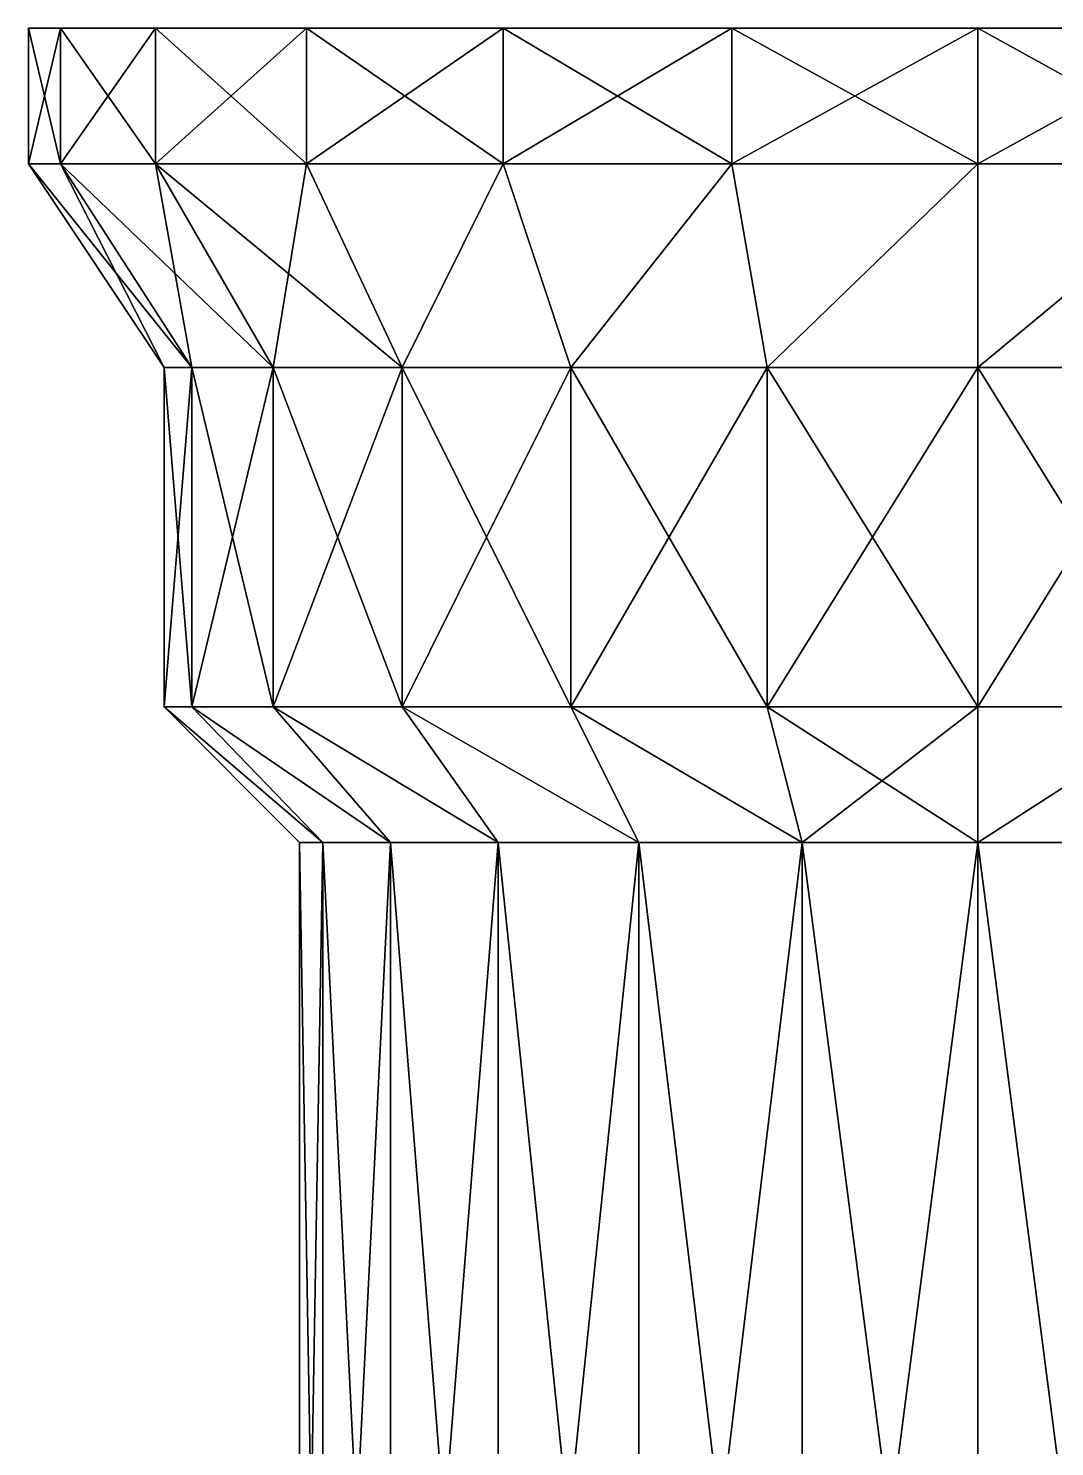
# Model space of a CAD drawing. Extents: x -855.2 to -831.7, y 552.5 to 573.4.
# Drawn here: x -850.46 to -842.89, y 562.94 to 573.4 of the extents above; entities that cross this region are included whole.
import ezdxf

# ---------------------------------------------------------------- set-up
doc = ezdxf.new("R2010")
doc.units = 0
doc.layers.get('0').update_dxf_attribs({"linetype": 'CONTINUOUS'})

msp = doc.modelspace()

# ---------------------------------------------------------------- linework, layer by layer
at = {"color": 7}
for p, q in [((-850.46, 573.399, -0.052), (-850.46, 572.399, -0.052)), ((-850.222, 573.399, -1.863), (-850.222, 572.399, -1.863)), ((-850.222, 573.399, 1.76), (-850.222, 572.399, 1.76)), ((-849.522, 573.399, -3.552), (-849.522, 572.399, -3.552)), ((-849.522, 573.399, 3.448), (-849.522, 572.399, 3.448)), ((-848.41, 573.399, -5.001), (-848.41, 572.399, -5.001)), ((-848.41, 572.399, 4.898), (-848.41, 573.399, 4.898)), ((-846.96, 573.399, -6.114), (-846.96, 572.399, -6.114)), ((-846.96, 573.399, 6.011), (-846.96, 572.399, 6.011)), ((-845.272, 573.399, -6.813), (-845.272, 572.399, -6.813)), ((-845.272, 573.399, 6.71), (-845.272, 572.399, 6.71)), ((-843.46, 573.399, -7.052), (-843.46, 572.399, -7.052)), ((-843.46, 573.399, 6.948), (-843.46, 572.399, 6.948)), ((-850.46, 572.399, -0.052), (-849.46, 570.899, -0.052)), ((-850.222, 572.399, -1.863), (-850.46, 572.399, -0.052)), ((-850.46, 572.399, -0.052), (-850.222, 572.399, 1.76)), ((-849.522, 572.399, -3.552), (-850.222, 572.399, -1.863)), ((-850.222, 572.399, -1.863), (-849.256, 570.899, -1.605)), ((-850.222, 572.399, 1.76), (-849.256, 570.899, 1.501)), ((-850.222, 572.399, 1.76), (-849.522, 572.399, 3.448)), ((-848.41, 572.399, -5.001), (-849.522, 572.399, -3.552)), ((-849.522, 572.399, -3.552), (-848.656, 570.899, -3.052)), ((-849.522, 572.399, 3.448), (-848.41, 572.399, 4.898)), ((-849.522, 572.399, 3.448), (-848.656, 570.899, 2.948)), ((-848.41, 572.399, -5.001), (-847.703, 570.899, -4.294)), ((-846.96, 572.399, -6.114), (-848.41, 572.399, -5.001)), ((-847.703, 570.899, 4.191), (-848.41, 572.399, 4.898)), ((-848.41, 572.399, 4.898), (-846.96, 572.399, 6.011)), ((-846.96, 572.399, -6.114), (-846.46, 570.899, -5.248)), ((-845.272, 572.399, -6.813), (-846.96, 572.399, -6.114)), ((-846.96, 572.399, 6.011), (-846.46, 570.899, 5.144)), ((-846.96, 572.399, 6.011), (-845.272, 572.399, 6.71)), ((-845.272, 572.399, -6.813), (-845.013, 570.899, -5.847)), ((-843.46, 572.399, -7.052), (-845.272, 572.399, -6.813)), ((-845.272, 572.399, 6.71), (-845.013, 570.899, 5.744)), ((-845.272, 572.399, 6.71), (-843.46, 572.399, 6.948)), ((-843.46, 572.399, -7.052), (-843.46, 570.899, -6.052)), ((-841.648, 572.399, -6.813), (-843.46, 572.399, -7.052)), ((-843.46, 572.399, 6.948), (-841.648, 572.399, 6.71)), ((-843.46, 572.399, 6.948), (-843.46, 570.899, 5.948)), ((-849.256, 570.899, -1.605), (-849.46, 570.899, -0.052)), ((-849.46, 570.899, -0.052), (-849.256, 570.899, 1.501)), ((-849.46, 570.899, -0.052), (-849.46, 568.399, -0.052)), ((-848.656, 570.899, -3.052), (-849.256, 570.899, -1.605)), ((-849.256, 570.899, -1.605), (-849.256, 568.399, -1.605)), ((-849.256, 570.899, 1.501), (-849.256, 568.399, 1.501)), ((-849.256, 570.899, 1.501), (-848.656, 570.899, 2.948)), ((-848.656, 570.899, -3.052), (-848.656, 568.399, -3.052)), ((-847.703, 570.899, -4.294), (-848.656, 570.899, -3.052)), ((-848.656, 570.899, 2.948), (-847.703, 570.899, 4.191)), ((-848.656, 570.899, 2.948), (-848.656, 568.399, 2.948)), ((-846.46, 570.899, -5.248), (-847.703, 570.899, -4.294)), ((-847.703, 570.899, -4.294), (-847.703, 568.399, -4.294)), ((-847.703, 568.399, 4.191), (-847.703, 570.899, 4.191)), ((-847.703, 570.899, 4.191), (-846.46, 570.899, 5.144)), ((-846.46, 570.899, -5.248), (-846.46, 568.399, -5.248)), ((-845.013, 570.899, -5.847), (-846.46, 570.899, -5.248)), ((-846.46, 570.899, 5.144), (-846.46, 568.399, 5.144)), ((-846.46, 570.899, 5.144), (-845.013, 570.899, 5.744)), ((-843.46, 570.899, -6.052), (-845.013, 570.899, -5.847)), ((-845.013, 570.899, -5.847), (-845.013, 568.399, -5.847)), ((-845.013, 570.899, 5.744), (-843.46, 570.899, 5.948)), ((-845.013, 570.899, 5.744), (-845.013, 568.399, 5.744)), ((-843.46, 570.899, -6.052), (-843.46, 568.399, -6.052)), ((-841.907, 570.899, -5.847), (-843.46, 570.899, -6.052)), ((-843.46, 570.899, 5.948), (-841.907, 570.899, 5.744)), ((-843.46, 570.899, 5.948), (-843.46, 568.399, 5.948)), ((-849.46, 568.399, -0.052), (-849.256, 568.399, 1.501)), ((-849.46, 568.399, -0.052), (-848.46, 567.399, -0.052)), ((-849.256, 568.399, -1.605), (-849.46, 568.399, -0.052)), ((-848.656, 568.399, -3.052), (-849.256, 568.399, -1.605)), ((-849.256, 568.399, 1.501), (-848.29, 567.399, 1.242)), ((-849.256, 568.399, -1.605), (-848.29, 567.399, -1.346)), ((-849.256, 568.399, 1.501), (-848.656, 568.399, 2.948)), ((-847.703, 568.399, -4.294), (-848.656, 568.399, -3.052)), ((-848.656, 568.399, -3.052), (-847.79, 567.399, -2.552)), ((-848.656, 568.399, 2.948), (-847.703, 568.399, 4.191)), ((-848.656, 568.399, 2.948), (-847.79, 567.399, 2.448)), ((-846.46, 568.399, -5.248), (-847.703, 568.399, -4.294)), ((-847.703, 568.399, -4.294), (-846.996, 567.399, -3.587)), ((-846.996, 567.399, 3.484), (-847.703, 568.399, 4.191)), ((-847.703, 568.399, 4.191), (-846.46, 568.399, 5.144)), ((-846.46, 568.399, -5.248), (-845.96, 567.399, -4.382)), ((-845.013, 568.399, -5.847), (-846.46, 568.399, -5.248)), ((-846.46, 568.399, 5.144), (-845.96, 567.399, 4.278)), ((-846.46, 568.399, 5.144), (-845.013, 568.399, 5.744)), ((-843.46, 568.399, -6.052), (-845.013, 568.399, -5.847)), ((-845.013, 568.399, -5.847), (-844.754, 567.399, -4.881)), ((-845.013, 568.399, 5.744), (-843.46, 568.399, 5.948)), ((-845.013, 568.399, 5.744), (-844.754, 567.399, 4.778)), ((-843.46, 568.399, -6.052), (-843.46, 567.399, -5.052)), ((-841.907, 568.399, -5.847), (-843.46, 568.399, -6.052)), ((-843.46, 568.399, 5.948), (-841.907, 568.399, 5.744)), ((-843.46, 568.399, 5.948), (-843.46, 567.399, 4.948)), ((-848.29, 567.399, -1.346), (-848.46, 567.399, -0.052)), ((-848.46, 567.399, -0.052), (-848.29, 567.399, 1.242)), ((-848.46, 567.399, -0.052), (-848.46, 557.399, -0.052)), ((-848.29, 567.399, -1.346), (-848.29, 557.399, -1.346)), ((-847.79, 567.399, -2.552), (-848.29, 567.399, -1.346)), ((-848.29, 567.399, 1.242), (-847.79, 567.399, 2.448)), ((-848.29, 567.399, 1.242), (-848.29, 557.399, 1.242)), ((-846.996, 567.399, -3.587), (-847.79, 567.399, -2.552)), ((-847.79, 567.399, -2.552), (-847.79, 557.399, -2.552)), ((-847.79, 567.399, 2.448), (-846.996, 567.399, 3.484)), ((-847.79, 567.399, 2.448), (-847.79, 557.399, 2.448)), ((-845.96, 567.399, -4.382), (-846.996, 567.399, -3.587)), ((-846.996, 567.399, -3.587), (-846.996, 557.399, -3.587)), ((-846.996, 557.399, 3.484), (-846.996, 567.399, 3.484)), ((-846.996, 567.399, 3.484), (-845.96, 567.399, 4.278)), ((-845.96, 567.399, -4.382), (-845.96, 557.399, -4.382)), ((-844.754, 567.399, -4.881), (-845.96, 567.399, -4.382)), ((-845.96, 567.399, 4.278), (-845.96, 557.399, 4.278)), ((-845.96, 567.399, 4.278), (-844.754, 567.399, 4.778)), ((-844.754, 567.399, -4.881), (-844.754, 557.399, -4.881)), ((-843.46, 567.399, -5.052), (-844.754, 567.399, -4.881)), ((-844.754, 567.399, 4.778), (-843.46, 567.399, 4.948)), ((-844.754, 567.399, 4.778), (-844.754, 557.399, 4.778)), ((-843.46, 567.399, -5.052), (-843.46, 557.399, -5.052)), ((-842.166, 567.399, -4.881), (-843.46, 567.399, -5.052)), ((-843.46, 567.399, 4.948), (-842.166, 567.399, 4.778)), ((-843.46, 567.399, 4.948), (-843.46, 557.399, 4.948))]:
    msp.add_line(p, q, dxfattribs=at)
at = {"color": 7, "extrusion": (0, -1, 0)}
msp.add_circle((-843.46, -0.052, -573.399), 7, dxfattribs=at)

# ---------------------------------------------------------------- meshes
at = {"color": 7}
mesh = msp.add_polyface(dxfattribs=at)
corners = [(-850.222, 573.399, -1.863), (-850.46, 572.399, -0.052), (-850.222, 572.399, -1.863), (-850.46, 573.399, -0.052)]
mesh.append_faces([[corners[k] for k in face] for face in [(0, 1, 2), (1, 0, 3)]], dxfattribs={"vtx0": -1, "color": 7})
mesh = msp.add_polyface(dxfattribs=at)
corners = [(-850.46, 573.399, -0.052), (-850.222, 572.399, 1.76), (-850.46, 572.399, -0.052), (-850.222, 573.399, 1.76)]
mesh.append_faces([[corners[k] for k in face] for face in [(0, 1, 2), (1, 0, 3)]], dxfattribs={"vtx0": -1, "color": 7})
mesh = msp.add_polyface(dxfattribs=at)
corners = [(-841.648, 573.399, -6.813), (-845.272, 573.399, -6.813), (-843.46, 573.399, -7.052), (-846.96, 573.399, -6.114), (-839.96, 573.399, -6.114), (-848.41, 573.399, -5.001), (-838.51, 573.399, -5.001), (-849.522, 573.399, -3.552), (-837.398, 573.399, -3.552), (-836.699, 573.399, -1.863), (-850.222, 573.399, -1.863), (-836.46, 573.399, -0.052), (-850.46, 573.399, -0.052), (-836.699, 573.399, 1.76), (-850.222, 573.399, 1.76), (-837.398, 573.399, 3.448), (-849.522, 573.399, 3.448), (-838.51, 573.399, 4.898), (-848.41, 573.399, 4.898), (-846.96, 573.399, 6.011), (-839.96, 573.399, 6.011), (-841.648, 573.399, 6.71), (-845.272, 573.399, 6.71), (-843.46, 573.399, 6.948)]
mesh.append_faces([[corners[k] for k in face] for face in [(0, 1, 2), (22, 21, 23)]], dxfattribs={"vtx0": -1, "color": 7})
mesh.append_faces([[corners[k] for k in face] for face in [(1, 0, 3), (3, 4, 5), (5, 6, 7), (7, 9, 10), (10, 11, 12), (12, 13, 14), (14, 15, 16), (16, 17, 18), (18, 17, 19), (19, 21, 22)]], dxfattribs={"vtx0": -1, "vtx1": -1, "color": 7})
mesh.append_faces([[corners[k] for k in face] for face in [(3, 0, 4), (5, 4, 6), (7, 6, 8), (7, 8, 9), (10, 9, 11), (12, 11, 13), (14, 13, 15), (16, 15, 17), (19, 17, 20), (19, 20, 21)]], dxfattribs={"vtx0": -1, "vtx2": -1, "color": 7})
mesh = msp.add_polyface(dxfattribs=at)
corners = [(-849.522, 573.399, -3.552), (-850.222, 572.399, -1.863), (-849.522, 572.399, -3.552), (-850.222, 573.399, -1.863)]
mesh.append_faces([[corners[k] for k in face] for face in [(0, 1, 2), (1, 0, 3)]], dxfattribs={"vtx0": -1, "color": 7})
mesh = msp.add_polyface(dxfattribs=at)
corners = [(-850.222, 573.399, 1.76), (-849.522, 572.399, 3.448), (-850.222, 572.399, 1.76), (-849.522, 573.399, 3.448)]
mesh.append_faces([[corners[k] for k in face] for face in [(0, 1, 2), (1, 0, 3)]], dxfattribs={"vtx0": -1, "color": 7})
mesh = msp.add_polyface(dxfattribs=at)
corners = [(-848.41, 573.399, -5.001), (-849.522, 572.399, -3.552), (-848.41, 572.399, -5.001), (-849.522, 573.399, -3.552)]
mesh.append_faces([[corners[k] for k in face] for face in [(0, 1, 2), (1, 0, 3)]], dxfattribs={"vtx0": -1, "color": 7})
mesh = msp.add_polyface(dxfattribs=at)
corners = [(-849.522, 573.399, 3.448), (-848.41, 572.399, 4.898), (-849.522, 572.399, 3.448), (-848.41, 573.399, 4.898)]
mesh.append_faces([[corners[k] for k in face] for face in [(0, 1, 2), (1, 0, 3)]], dxfattribs={"vtx0": -1, "color": 7})
mesh = msp.add_polyface(dxfattribs=at)
corners = [(-846.96, 572.399, -6.114), (-848.41, 573.399, -5.001), (-848.41, 572.399, -5.001), (-846.96, 573.399, -6.114)]
mesh.append_faces([[corners[k] for k in face] for face in [(0, 1, 2), (1, 0, 3)]], dxfattribs={"vtx0": -1, "color": 7})
mesh = msp.add_polyface(dxfattribs=at)
corners = [(-846.96, 573.399, 6.011), (-848.41, 572.399, 4.898), (-848.41, 573.399, 4.898), (-846.96, 572.399, 6.011)]
mesh.append_faces([[corners[k] for k in face] for face in [(0, 1, 2), (1, 0, 3)]], dxfattribs={"vtx0": -1, "color": 7})
mesh = msp.add_polyface(dxfattribs=at)
corners = [(-845.272, 572.399, -6.813), (-846.96, 573.399, -6.114), (-846.96, 572.399, -6.114), (-845.272, 573.399, -6.813)]
mesh.append_faces([[corners[k] for k in face] for face in [(0, 1, 2), (1, 0, 3)]], dxfattribs={"vtx0": -1, "color": 7})
mesh = msp.add_polyface(dxfattribs=at)
corners = [(-845.272, 573.399, 6.71), (-846.96, 572.399, 6.011), (-846.96, 573.399, 6.011), (-845.272, 572.399, 6.71)]
mesh.append_faces([[corners[k] for k in face] for face in [(0, 1, 2), (1, 0, 3)]], dxfattribs={"vtx0": -1, "color": 7})
mesh = msp.add_polyface(dxfattribs=at)
corners = [(-843.46, 572.399, -7.052), (-845.272, 573.399, -6.813), (-845.272, 572.399, -6.813), (-843.46, 573.399, -7.052)]
mesh.append_faces([[corners[k] for k in face] for face in [(0, 1, 2), (1, 0, 3)]], dxfattribs={"vtx0": -1, "color": 7})
mesh = msp.add_polyface(dxfattribs=at)
corners = [(-843.46, 573.399, 6.948), (-845.272, 572.399, 6.71), (-845.272, 573.399, 6.71), (-843.46, 572.399, 6.948)]
mesh.append_faces([[corners[k] for k in face] for face in [(0, 1, 2), (1, 0, 3)]], dxfattribs={"vtx0": -1, "color": 7})
mesh = msp.add_polyface(dxfattribs=at)
corners = [(-841.648, 572.399, -6.813), (-843.46, 573.399, -7.052), (-843.46, 572.399, -7.052), (-841.648, 573.399, -6.813)]
mesh.append_faces([[corners[k] for k in face] for face in [(0, 1, 2), (1, 0, 3)]], dxfattribs={"vtx0": -1, "color": 7})
mesh = msp.add_polyface(dxfattribs=at)
corners = [(-841.648, 573.399, 6.71), (-843.46, 572.399, 6.948), (-843.46, 573.399, 6.948), (-841.648, 572.399, 6.71)]
mesh.append_faces([[corners[k] for k in face] for face in [(0, 1, 2), (1, 0, 3)]], dxfattribs={"vtx0": -1, "color": 7})
mesh = msp.add_polyface(dxfattribs=at)
corners = [(-850.222, 572.399, -1.863), (-849.46, 570.899, -0.052), (-849.256, 570.899, -1.605), (-850.46, 572.399, -0.052)]
mesh.append_faces([[corners[k] for k in face] for face in [(0, 1, 2), (1, 0, 3)]], dxfattribs={"vtx0": -1, "color": 7})
mesh = msp.add_polyface(dxfattribs=at)
corners = [(-850.46, 572.399, -0.052), (-849.256, 570.899, 1.501), (-849.46, 570.899, -0.052), (-850.222, 572.399, 1.76)]
mesh.append_faces([[corners[k] for k in face] for face in [(0, 1, 2), (1, 0, 3)]], dxfattribs={"vtx0": -1, "color": 7})
mesh = msp.add_polyface(dxfattribs=at)
corners = [(-849.522, 572.399, -3.552), (-849.256, 570.899, -1.605), (-848.656, 570.899, -3.052), (-850.222, 572.399, -1.863)]
mesh.append_faces([[corners[k] for k in face] for face in [(0, 1, 2), (1, 0, 3)]], dxfattribs={"vtx0": -1, "color": 7})
mesh = msp.add_polyface(dxfattribs=at)
corners = [(-850.222, 572.399, 1.76), (-848.656, 570.899, 2.948), (-849.256, 570.899, 1.501), (-849.522, 572.399, 3.448)]
mesh.append_faces([[corners[k] for k in face] for face in [(0, 1, 2), (1, 0, 3)]], dxfattribs={"vtx0": -1, "color": 7})
mesh = msp.add_polyface(dxfattribs=at)
corners = [(-848.41, 572.399, -5.001), (-848.656, 570.899, -3.052), (-847.703, 570.899, -4.294), (-849.522, 572.399, -3.552)]
mesh.append_faces([[corners[k] for k in face] for face in [(0, 1, 2), (1, 0, 3)]], dxfattribs={"vtx0": -1, "color": 7})
mesh = msp.add_polyface(dxfattribs=at)
corners = [(-849.522, 572.399, 3.448), (-847.703, 570.899, 4.191), (-848.656, 570.899, 2.948), (-848.41, 572.399, 4.898)]
mesh.append_faces([[corners[k] for k in face] for face in [(0, 1, 2), (1, 0, 3)]], dxfattribs={"vtx0": -1, "color": 7})
mesh = msp.add_polyface(dxfattribs=at)
corners = [(-847.703, 570.899, -4.294), (-846.96, 572.399, -6.114), (-848.41, 572.399, -5.001), (-846.46, 570.899, -5.248)]
mesh.append_faces([[corners[k] for k in face] for face in [(0, 1, 2), (1, 0, 3)]], dxfattribs={"vtx0": -1, "color": 7})
mesh = msp.add_polyface(dxfattribs=at)
corners = [(-846.96, 572.399, 6.011), (-847.703, 570.899, 4.191), (-848.41, 572.399, 4.898), (-846.46, 570.899, 5.144)]
mesh.append_faces([[corners[k] for k in face] for face in [(0, 1, 2), (1, 0, 3)]], dxfattribs={"vtx0": -1, "color": 7})
mesh = msp.add_polyface(dxfattribs=at)
corners = [(-846.46, 570.899, -5.248), (-845.272, 572.399, -6.813), (-846.96, 572.399, -6.114), (-845.013, 570.899, -5.847)]
mesh.append_faces([[corners[k] for k in face] for face in [(0, 1, 2), (1, 0, 3)]], dxfattribs={"vtx0": -1, "color": 7})
mesh = msp.add_polyface(dxfattribs=at)
corners = [(-845.272, 572.399, 6.71), (-846.46, 570.899, 5.144), (-846.96, 572.399, 6.011), (-845.013, 570.899, 5.744)]
mesh.append_faces([[corners[k] for k in face] for face in [(0, 1, 2), (1, 0, 3)]], dxfattribs={"vtx0": -1, "color": 7})
mesh = msp.add_polyface(dxfattribs=at)
corners = [(-845.013, 570.899, -5.847), (-843.46, 572.399, -7.052), (-845.272, 572.399, -6.813), (-843.46, 570.899, -6.052)]
mesh.append_faces([[corners[k] for k in face] for face in [(0, 1, 2), (1, 0, 3)]], dxfattribs={"vtx0": -1, "color": 7})
mesh = msp.add_polyface(dxfattribs=at)
corners = [(-843.46, 572.399, 6.948), (-845.013, 570.899, 5.744), (-845.272, 572.399, 6.71), (-843.46, 570.899, 5.948)]
mesh.append_faces([[corners[k] for k in face] for face in [(0, 1, 2), (1, 0, 3)]], dxfattribs={"vtx0": -1, "color": 7})
mesh = msp.add_polyface(dxfattribs=at)
corners = [(-843.46, 570.899, -6.052), (-841.648, 572.399, -6.813), (-843.46, 572.399, -7.052), (-841.907, 570.899, -5.847)]
mesh.append_faces([[corners[k] for k in face] for face in [(0, 1, 2), (1, 0, 3)]], dxfattribs={"vtx0": -1, "color": 7})
mesh = msp.add_polyface(dxfattribs=at)
corners = [(-841.648, 572.399, 6.71), (-843.46, 570.899, 5.948), (-843.46, 572.399, 6.948), (-841.907, 570.899, 5.744)]
mesh.append_faces([[corners[k] for k in face] for face in [(0, 1, 2), (1, 0, 3)]], dxfattribs={"vtx0": -1, "color": 7})
mesh = msp.add_polyface(dxfattribs=at)
corners = [(-849.46, 570.899, -0.052), (-849.256, 568.399, 1.501), (-849.46, 568.399, -0.052), (-849.256, 570.899, 1.501)]
mesh.append_faces([[corners[k] for k in face] for face in [(0, 1, 2), (1, 0, 3)]], dxfattribs={"vtx0": -1, "color": 7})
mesh = msp.add_polyface(dxfattribs=at)
corners = [(-849.256, 570.899, -1.605), (-849.46, 568.399, -0.052), (-849.256, 568.399, -1.605), (-849.46, 570.899, -0.052)]
mesh.append_faces([[corners[k] for k in face] for face in [(0, 1, 2), (1, 0, 3)]], dxfattribs={"vtx0": -1, "color": 7})
mesh = msp.add_polyface(dxfattribs=at)
corners = [(-848.656, 570.899, -3.052), (-849.256, 568.399, -1.605), (-848.656, 568.399, -3.052), (-849.256, 570.899, -1.605)]
mesh.append_faces([[corners[k] for k in face] for face in [(0, 1, 2), (1, 0, 3)]], dxfattribs={"vtx0": -1, "color": 7})
mesh = msp.add_polyface(dxfattribs=at)
corners = [(-849.256, 570.899, 1.501), (-848.656, 568.399, 2.948), (-849.256, 568.399, 1.501), (-848.656, 570.899, 2.948)]
mesh.append_faces([[corners[k] for k in face] for face in [(0, 1, 2), (1, 0, 3)]], dxfattribs={"vtx0": -1, "color": 7})
mesh = msp.add_polyface(dxfattribs=at)
corners = [(-847.703, 570.899, -4.294), (-848.656, 568.399, -3.052), (-847.703, 568.399, -4.294), (-848.656, 570.899, -3.052)]
mesh.append_faces([[corners[k] for k in face] for face in [(0, 1, 2), (1, 0, 3)]], dxfattribs={"vtx0": -1, "color": 7})
mesh = msp.add_polyface(dxfattribs=at)
corners = [(-848.656, 570.899, 2.948), (-847.703, 568.399, 4.191), (-848.656, 568.399, 2.948), (-847.703, 570.899, 4.191)]
mesh.append_faces([[corners[k] for k in face] for face in [(0, 1, 2), (1, 0, 3)]], dxfattribs={"vtx0": -1, "color": 7})
mesh = msp.add_polyface(dxfattribs=at)
corners = [(-846.46, 568.399, -5.248), (-847.703, 570.899, -4.294), (-847.703, 568.399, -4.294), (-846.46, 570.899, -5.248)]
mesh.append_faces([[corners[k] for k in face] for face in [(0, 1, 2), (1, 0, 3)]], dxfattribs={"vtx0": -1, "color": 7})
mesh = msp.add_polyface(dxfattribs=at)
corners = [(-846.46, 570.899, 5.144), (-847.703, 568.399, 4.191), (-847.703, 570.899, 4.191), (-846.46, 568.399, 5.144)]
mesh.append_faces([[corners[k] for k in face] for face in [(0, 1, 2), (1, 0, 3)]], dxfattribs={"vtx0": -1, "color": 7})
mesh = msp.add_polyface(dxfattribs=at)
corners = [(-845.013, 568.399, -5.847), (-846.46, 570.899, -5.248), (-846.46, 568.399, -5.248), (-845.013, 570.899, -5.847)]
mesh.append_faces([[corners[k] for k in face] for face in [(0, 1, 2), (1, 0, 3)]], dxfattribs={"vtx0": -1, "color": 7})
mesh = msp.add_polyface(dxfattribs=at)
corners = [(-845.013, 570.899, 5.744), (-846.46, 568.399, 5.144), (-846.46, 570.899, 5.144), (-845.013, 568.399, 5.744)]
mesh.append_faces([[corners[k] for k in face] for face in [(0, 1, 2), (1, 0, 3)]], dxfattribs={"vtx0": -1, "color": 7})
mesh = msp.add_polyface(dxfattribs=at)
corners = [(-843.46, 568.399, -6.052), (-845.013, 570.899, -5.847), (-845.013, 568.399, -5.847), (-843.46, 570.899, -6.052)]
mesh.append_faces([[corners[k] for k in face] for face in [(0, 1, 2), (1, 0, 3)]], dxfattribs={"vtx0": -1, "color": 7})
mesh = msp.add_polyface(dxfattribs=at)
corners = [(-843.46, 570.899, 5.948), (-845.013, 568.399, 5.744), (-845.013, 570.899, 5.744), (-843.46, 568.399, 5.948)]
mesh.append_faces([[corners[k] for k in face] for face in [(0, 1, 2), (1, 0, 3)]], dxfattribs={"vtx0": -1, "color": 7})
mesh = msp.add_polyface(dxfattribs=at)
corners = [(-841.907, 568.399, -5.847), (-843.46, 570.899, -6.052), (-843.46, 568.399, -6.052), (-841.907, 570.899, -5.847)]
mesh.append_faces([[corners[k] for k in face] for face in [(0, 1, 2), (1, 0, 3)]], dxfattribs={"vtx0": -1, "color": 7})
mesh = msp.add_polyface(dxfattribs=at)
corners = [(-841.907, 570.899, 5.744), (-843.46, 568.399, 5.948), (-843.46, 570.899, 5.948), (-841.907, 568.399, 5.744)]
mesh.append_faces([[corners[k] for k in face] for face in [(0, 1, 2), (1, 0, 3)]], dxfattribs={"vtx0": -1, "color": 7})
mesh = msp.add_polyface(dxfattribs=at)
corners = [(-849.46, 568.399, -0.052), (-848.29, 567.399, 1.242), (-848.46, 567.399, -0.052), (-849.256, 568.399, 1.501)]
mesh.append_faces([[corners[k] for k in face] for face in [(0, 1, 2), (1, 0, 3)]], dxfattribs={"vtx0": -1, "color": 7})
mesh = msp.add_polyface(dxfattribs=at)
corners = [(-849.46, 568.399, -0.052), (-848.29, 567.399, -1.346), (-849.256, 568.399, -1.605), (-848.46, 567.399, -0.052)]
mesh.append_faces([[corners[k] for k in face] for face in [(0, 1, 2), (1, 0, 3)]], dxfattribs={"vtx0": -1, "color": 7})
mesh = msp.add_polyface(dxfattribs=at)
corners = [(-849.256, 568.399, -1.605), (-847.79, 567.399, -2.552), (-848.656, 568.399, -3.052), (-848.29, 567.399, -1.346)]
mesh.append_faces([[corners[k] for k in face] for face in [(0, 1, 2), (1, 0, 3)]], dxfattribs={"vtx0": -1, "color": 7})
mesh = msp.add_polyface(dxfattribs=at)
corners = [(-849.256, 568.399, 1.501), (-847.79, 567.399, 2.448), (-848.29, 567.399, 1.242), (-848.656, 568.399, 2.948)]
mesh.append_faces([[corners[k] for k in face] for face in [(0, 1, 2), (1, 0, 3)]], dxfattribs={"vtx0": -1, "color": 7})
mesh = msp.add_polyface(dxfattribs=at)
corners = [(-848.656, 568.399, -3.052), (-846.996, 567.399, -3.587), (-847.703, 568.399, -4.294), (-847.79, 567.399, -2.552)]
mesh.append_faces([[corners[k] for k in face] for face in [(0, 1, 2), (1, 0, 3)]], dxfattribs={"vtx0": -1, "color": 7})
mesh = msp.add_polyface(dxfattribs=at)
corners = [(-848.656, 568.399, 2.948), (-846.996, 567.399, 3.484), (-847.79, 567.399, 2.448), (-847.703, 568.399, 4.191)]
mesh.append_faces([[corners[k] for k in face] for face in [(0, 1, 2), (1, 0, 3)]], dxfattribs={"vtx0": -1, "color": 7})
mesh = msp.add_polyface(dxfattribs=at)
corners = [(-847.703, 568.399, -4.294), (-845.96, 567.399, -4.382), (-846.46, 568.399, -5.248), (-846.996, 567.399, -3.587)]
mesh.append_faces([[corners[k] for k in face] for face in [(0, 1, 2), (1, 0, 3)]], dxfattribs={"vtx0": -1, "color": 7})
mesh = msp.add_polyface(dxfattribs=at)
corners = [(-847.703, 568.399, 4.191), (-845.96, 567.399, 4.278), (-846.996, 567.399, 3.484), (-846.46, 568.399, 5.144)]
mesh.append_faces([[corners[k] for k in face] for face in [(0, 1, 2), (1, 0, 3)]], dxfattribs={"vtx0": -1, "color": 7})
mesh = msp.add_polyface(dxfattribs=at)
corners = [(-846.46, 568.399, -5.248), (-844.754, 567.399, -4.881), (-845.013, 568.399, -5.847), (-845.96, 567.399, -4.382)]
mesh.append_faces([[corners[k] for k in face] for face in [(0, 1, 2), (1, 0, 3)]], dxfattribs={"vtx0": -1, "color": 7})
mesh = msp.add_polyface(dxfattribs=at)
corners = [(-846.46, 568.399, 5.144), (-844.754, 567.399, 4.778), (-845.96, 567.399, 4.278), (-845.013, 568.399, 5.744)]
mesh.append_faces([[corners[k] for k in face] for face in [(0, 1, 2), (1, 0, 3)]], dxfattribs={"vtx0": -1, "color": 7})
mesh = msp.add_polyface(dxfattribs=at)
corners = [(-845.013, 568.399, -5.847), (-843.46, 567.399, -5.052), (-843.46, 568.399, -6.052), (-844.754, 567.399, -4.881)]
mesh.append_faces([[corners[k] for k in face] for face in [(0, 1, 2), (1, 0, 3)]], dxfattribs={"vtx0": -1, "color": 7})
mesh = msp.add_polyface(dxfattribs=at)
corners = [(-843.46, 568.399, 5.948), (-844.754, 567.399, 4.778), (-845.013, 568.399, 5.744), (-843.46, 567.399, 4.948)]
mesh.append_faces([[corners[k] for k in face] for face in [(0, 1, 2), (1, 0, 3)]], dxfattribs={"vtx0": -1, "color": 7})
mesh = msp.add_polyface(dxfattribs=at)
corners = [(-843.46, 567.399, -5.052), (-841.907, 568.399, -5.847), (-843.46, 568.399, -6.052), (-842.166, 567.399, -4.881)]
mesh.append_faces([[corners[k] for k in face] for face in [(0, 1, 2), (1, 0, 3)]], dxfattribs={"vtx0": -1, "color": 7})
mesh = msp.add_polyface(dxfattribs=at)
corners = [(-841.907, 568.399, 5.744), (-843.46, 567.399, 4.948), (-843.46, 568.399, 5.948), (-842.166, 567.399, 4.778)]
mesh.append_faces([[corners[k] for k in face] for face in [(0, 1, 2), (1, 0, 3)]], dxfattribs={"vtx0": -1, "color": 7})
mesh = msp.add_polyface(dxfattribs=at)
corners = [(-848.29, 567.399, -1.346), (-848.46, 557.399, -0.052), (-848.29, 557.399, -1.346), (-848.46, 567.399, -0.052)]
mesh.append_faces([[corners[k] for k in face] for face in [(0, 1, 2), (1, 0, 3)]], dxfattribs={"vtx0": -1, "color": 7})
mesh = msp.add_polyface(dxfattribs=at)
corners = [(-848.46, 567.399, -0.052), (-848.29, 557.399, 1.242), (-848.46, 557.399, -0.052), (-848.29, 567.399, 1.242)]
mesh.append_faces([[corners[k] for k in face] for face in [(0, 1, 2), (1, 0, 3)]], dxfattribs={"vtx0": -1, "color": 7})
mesh = msp.add_polyface(dxfattribs=at)
corners = [(-847.79, 567.399, -2.552), (-848.29, 557.399, -1.346), (-847.79, 557.399, -2.552), (-848.29, 567.399, -1.346)]
mesh.append_faces([[corners[k] for k in face] for face in [(0, 1, 2), (1, 0, 3)]], dxfattribs={"vtx0": -1, "color": 7})
mesh = msp.add_polyface(dxfattribs=at)
corners = [(-848.29, 567.399, 1.242), (-847.79, 557.399, 2.448), (-848.29, 557.399, 1.242), (-847.79, 567.399, 2.448)]
mesh.append_faces([[corners[k] for k in face] for face in [(0, 1, 2), (1, 0, 3)]], dxfattribs={"vtx0": -1, "color": 7})
mesh = msp.add_polyface(dxfattribs=at)
corners = [(-846.996, 567.399, -3.587), (-847.79, 557.399, -2.552), (-846.996, 557.399, -3.587), (-847.79, 567.399, -2.552)]
mesh.append_faces([[corners[k] for k in face] for face in [(0, 1, 2), (1, 0, 3)]], dxfattribs={"vtx0": -1, "color": 7})
mesh = msp.add_polyface(dxfattribs=at)
corners = [(-847.79, 567.399, 2.448), (-846.996, 557.399, 3.484), (-847.79, 557.399, 2.448), (-846.996, 567.399, 3.484)]
mesh.append_faces([[corners[k] for k in face] for face in [(0, 1, 2), (1, 0, 3)]], dxfattribs={"vtx0": -1, "color": 7})
mesh = msp.add_polyface(dxfattribs=at)
corners = [(-845.96, 557.399, -4.382), (-846.996, 567.399, -3.587), (-846.996, 557.399, -3.587), (-845.96, 567.399, -4.382)]
mesh.append_faces([[corners[k] for k in face] for face in [(0, 1, 2), (1, 0, 3)]], dxfattribs={"vtx0": -1, "color": 7})
mesh = msp.add_polyface(dxfattribs=at)
corners = [(-845.96, 567.399, 4.278), (-846.996, 557.399, 3.484), (-846.996, 567.399, 3.484), (-845.96, 557.399, 4.278)]
mesh.append_faces([[corners[k] for k in face] for face in [(0, 1, 2), (1, 0, 3)]], dxfattribs={"vtx0": -1, "color": 7})
mesh = msp.add_polyface(dxfattribs=at)
corners = [(-844.754, 557.399, -4.881), (-845.96, 567.399, -4.382), (-845.96, 557.399, -4.382), (-844.754, 567.399, -4.881)]
mesh.append_faces([[corners[k] for k in face] for face in [(0, 1, 2), (1, 0, 3)]], dxfattribs={"vtx0": -1, "color": 7})
mesh = msp.add_polyface(dxfattribs=at)
corners = [(-844.754, 567.399, 4.778), (-845.96, 557.399, 4.278), (-845.96, 567.399, 4.278), (-844.754, 557.399, 4.778)]
mesh.append_faces([[corners[k] for k in face] for face in [(0, 1, 2), (1, 0, 3)]], dxfattribs={"vtx0": -1, "color": 7})
mesh = msp.add_polyface(dxfattribs=at)
corners = [(-843.46, 557.399, -5.052), (-844.754, 567.399, -4.881), (-844.754, 557.399, -4.881), (-843.46, 567.399, -5.052)]
mesh.append_faces([[corners[k] for k in face] for face in [(0, 1, 2), (1, 0, 3)]], dxfattribs={"vtx0": -1, "color": 7})
mesh = msp.add_polyface(dxfattribs=at)
corners = [(-843.46, 567.399, 4.948), (-844.754, 557.399, 4.778), (-844.754, 567.399, 4.778), (-843.46, 557.399, 4.948)]
mesh.append_faces([[corners[k] for k in face] for face in [(0, 1, 2), (1, 0, 3)]], dxfattribs={"vtx0": -1, "color": 7})
mesh = msp.add_polyface(dxfattribs=at)
corners = [(-842.166, 557.399, -4.881), (-843.46, 567.399, -5.052), (-843.46, 557.399, -5.052), (-842.166, 567.399, -4.881)]
mesh.append_faces([[corners[k] for k in face] for face in [(0, 1, 2), (1, 0, 3)]], dxfattribs={"vtx0": -1, "color": 7})
mesh = msp.add_polyface(dxfattribs=at)
corners = [(-842.166, 567.399, 4.778), (-843.46, 557.399, 4.948), (-843.46, 567.399, 4.948), (-842.166, 557.399, 4.778)]
mesh.append_faces([[corners[k] for k in face] for face in [(0, 1, 2), (1, 0, 3)]], dxfattribs={"vtx0": -1, "color": 7})

doc.saveas('drawing.dxf')
